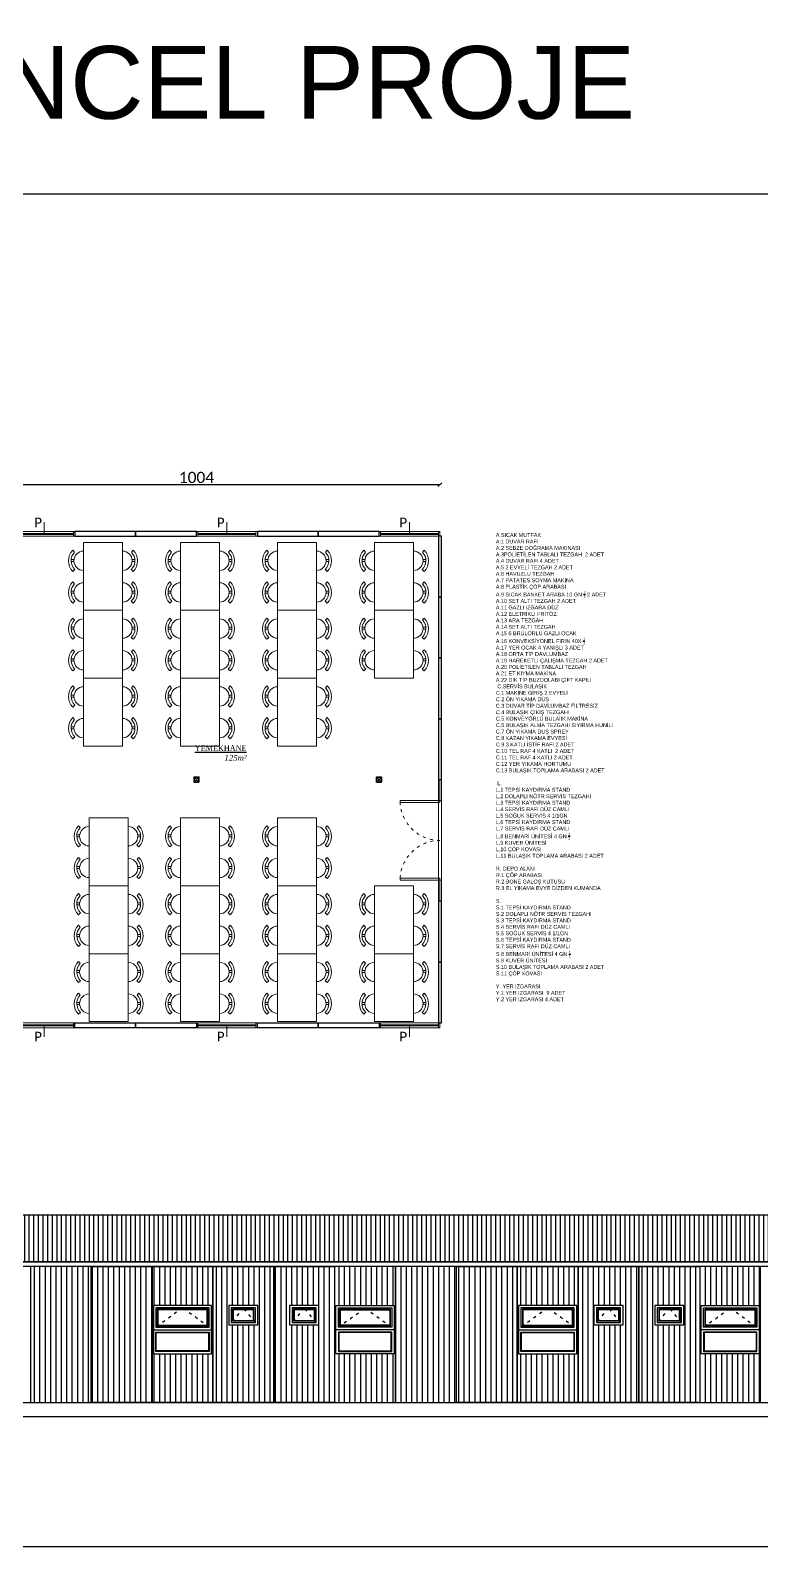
# Model space of a CAD drawing. Header units: millimetres. Extents: x -3516 to 33273, y -7531 to 724.
# Drawn here: x 4210 to 5716, y -3667 to -539 of the extents above; entities that cross this region are included whole.
import ezdxf

# ---------------------------------------------------------------- set-up
doc = ezdxf.new("R2010")
doc.units = ezdxf.units.MM
doc.linetypes.add('ACAD_ISO03W100', pattern=[30, 12, -18])
doc.linetypes.add('ACAD_ISO07W100', pattern=[3, 0, -3])
for name, color, linetype, lineweight in [('100x120 PEN', 155, 'Continuous', 15), ('acilis', 251, 'ACAD_ISO03W100', 13), ('CİHAZ', 6, 'Continuous', 15), ('DIS-100', 9, 'Continuous', 30), ('DIS-60', 9, 'Continuous', 30), ('GRC- Yazı 1', 3, 'Continuous', 20), ('KAPI', 37, 'Continuous', 15), ('KAPI-PEN', 37, 'Continuous', 15), ('KOLON', 6, 'Continuous', 35), ('OLCU', 7, 'Continuous', 20), ('panel gorunus', 251, 'Continuous', 20), ('pencere golge', 155, 'Continuous', 30), ('PLAN', 253, 'Continuous', 15), ('SAC GORUNUS', 148, 'Continuous', 15), ('YAZI', 9, 'Continuous', 20)]:
    doc.layers.add(name, color=color, linetype=linetype, lineweight=lineweight)
doc.styles.add('ekp-yazı', font='arial.ttf', dxfattribs={"height": 10})
doc.styles.get("Standard").update_dxf_attribs({"font": 'arial.ttf'})
doc.styles.add('VEFA', font='calibri.ttf')
doc.dimstyles.new('VEFA$0', dxfattribs={"dimtxt": 23, "dimasz": 8, "dimexe": 8, "dimexo": 20, "dimgap": 3, "dimtad": 1, "dimdec": 1, "dimdsep": 46, "dimtxsty": 'VEFA', "dimblk": 'OBLIQUE', "dimcen": 2.5, "dimclrd": 256, "dimclre": 256, "dimclrt": 8, "dimadec": 0, "dimazin": 0, "dimtfac": 1, "dimtdec": 1, "dimtix": 1, "dimtmove": 0, "dimatfit": 0, "dimldrblk": 'OBLIQUE', "dimfxl": 1, "dimarcsym": 0})

# ---------------------------------------------------------------- blocks, each defined once
blk = doc.blocks.new('A$C1210badc')
at = {"layer": 'DIS-60'}
blk.add_lwpolyline([(0, 0), (0, 125.5), (6, 125.5), (6, 0)], close=True, dxfattribs=at)
blk = doc.blocks.new('A$Cdef76808')
at = {"layer": '100x120 PEN', "linetype": 'Continuous'}
for p, q in [((2.8, 10), (2.8, 0)), ((122.8, 6), (2.8, 6)), ((122.8, 4), (2.8, 4)), ((62.8, 6), (62.8, 29.1)), ((122.8, 10), (122.8, 0))]:
    blk.add_line(p, q, dxfattribs=at)
blk.add_lwpolyline([(125.5, 0), (0, 0), (0, 10), (125.5, 10)], close=True, dxfattribs=at)
blk = doc.blocks.new('A$Ccb6340a7')
at = {"layer": 'DIS-100', "lineweight": -2}
blk.add_lwpolyline([(10, 125.5), (10, 0), (0, 0), (0, 125.5)], close=True, dxfattribs=at)
blk = doc.blocks.new('6-2IK')
at = {"layer": 'KAPI'}
for p, q in [((43.5, 3.1), (0, 3.1)), ((43.5, 6.1), (43.5, 0.1)), ((207.5, 6.1), (207.5, 0.1)), ((207.5, 3.1), (251, 3.1))]:
    blk.add_line(p, q, dxfattribs=at)
at = {"layer": 'KAPI', "linetype": 'Continuous', "ltscale": 0.5}
for points in [[(43.5, 3.1), (47.5, 3.1), (47.5, 85.1), (43.5, 85.1), (43.5, 3.1)], [(207.5, 3.1), (203.5, 3.1), (203.5, 85.1), (207.5, 85.1), (207.5, 3.1)]]:
    blk.add_lwpolyline(points, dxfattribs=at)
at = {"layer": 'KAPI'}
blk.add_lwpolyline([(251, 0.1), (0, 0.1), (0, 6.1), (251, 6.1)], close=True, dxfattribs=at)
at = {"layer": 'KAPI', "linetype": 'ACAD_ISO03W100', "ltscale": 0.5}
for centre, start, end in [((43.3, 3), 0.0525, 87.0833), ((207.7, 3), 92.9167, 179.9475)]:
    blk.add_arc(centre, 82.2, start, end, dxfattribs=at)
blk = doc.blocks.new('A$C41ca5ab1')
at = {"layer": 'KOLON'}
for p, q in [((0, 0), (10, 10)), ((0, 10), (10, 0))]:
    blk.add_line(p, q, dxfattribs=at)
blk.add_lwpolyline([(0, 0), (10, 0), (10, 10), (0, 10)], close=True, dxfattribs=at)
blk = doc.blocks.new('_Oblique')
at = {"color": 0, "linetype": 'ByBlock', "lineweight": -2}
blk.add_line((-0.5, -0.5), (0.5, 0.5), dxfattribs=at)
blk = doc.blocks.new('*D34')
at = {"linetype": 'ACAD_ISO07W100', "lineweight": -2, "transparency": 16777216}
for p, q in [((4050.5, -1476.6), (4050.5, -1476.1)), ((5054.5, -1476.6), (5054.5, -1476.1))]:
    blk.add_line(p, q, dxfattribs=at)
at = {"linetype": 'Continuous', "lineweight": -2, "transparency": 16777216}
blk.add_line((4050.5, -1476.1), (5054.5, -1476.1), dxfattribs=at)
at = {"layer": 'Defpoints', "color": 0, "transparency": 16777216}
for p in [(5054.5, -1476.1), (4050.5, -1572.7), (5054.5, -1572.7)]:
    blk.add_point(p, dxfattribs=at)
at = {"lineweight": -2, "transparency": 16777216, "xscale": 8, "yscale": 8, "zscale": 8, "rotation": 180}
blk.add_blockref('_Oblique', (4050.5, -1476.1), dxfattribs=at)
at = {"lineweight": -2, "transparency": 16777216, "xscale": 8, "yscale": 8, "zscale": 8}
blk.add_blockref('_Oblique', (5054.5, -1476.1), dxfattribs=at)
at = {"color": 8, "transparency": 16777216, "insert": (4552.5, -1461.3), "char_height": 23, "attachment_point": 5, "style": 'VEFA', "bg_fill": 3, "box_fill_scale": 1.1, "bg_fill_color": 256, "bg_fill_true_color": 13158600, "bg_fill_transparency": 0}
blk.add_mtext('1004', dxfattribs=at)
blk = doc.blocks.new('A$C72E11EB8')
at = {"color": 3}
blk.add_lwpolyline([(140, 31.1), (140, 111.1), (0, 111.1), (0, 31.1)], close=True, dxfattribs=at)
at = {"layer": 'CİHAZ', "color": 3}
for p, q in [((18.8, 129.5), (14.9, 133.3)), ((35.5, 131.1), (35.5, 136.9)), ((39.6, 130.9), (39.6, 136.8)), ((54.8, 129.7), (58.6, 133.6)), ((84.2, 129.5), (80.4, 133.3)), ((101, 131.1), (100.9, 136.9)), ((105.1, 130.9), (105, 136.8)), ((120.2, 129.7), (124, 133.6)), ((10, 111.1), (130, 111.1)), ((10, 31.1), (130, 31.1)), ((18.8, 12.8), (14.9, 8.9)), ((35.5, 11.2), (35.5, 5.4)), ((39.6, 11.3), (39.6, 5.5)), ((54.8, 12.6), (58.6, 8.7)), ((84.2, 12.8), (80.4, 8.9)), ((101, 11.2), (100.9, 5.4)), ((105.1, 11.3), (105, 5.5)), ((120.2, 12.6), (124, 8.7))]:
    blk.add_line(p, q, dxfattribs=at)
for centre, radius, start, end in [((36.9, 111.1), 31.2, 46.0083, 134.6004), ((36.9, 111.1), 20, 0, 180), ((36.9, 111.1), 25.8, 46.0083, 134.6004), ((102.3, 111.1), 31.2, 46.0083, 134.6004), ((102.3, 111.1), 20, 0, 180), ((102.3, 111.1), 25.8, 46.0083, 134.6004), ((36.9, 31.1), 31.2, 225.3996, 313.9917), ((36.9, 31.1), 20, 180, 0), ((36.9, 31.1), 25.8, 225.3996, 313.9917), ((102.3, 31.1), 31.2, 225.3996, 313.9917), ((102.3, 31.1), 20, 180, 0), ((102.3, 31.1), 25.8, 225.3996, 313.9917)]:
    blk.add_arc(centre, radius, start, end, dxfattribs=at)
blk = doc.blocks.new('A$C7BB22E92')
at = {"layer": 'SAC GORUNUS', "linetype": 'Continuous', "lineweight": -2}
h = blk.add_hatch(dxfattribs=at)
h.set_pattern_fill('ANSI31', color=251, scale=3.5, angle=45)
h.set_pattern_definition([(90, (492.976, -4888.094), (-11.1125, 2e-15), [])])
h.paths.add_polyline_path([(125.5, 280), (0, 280), (0, 0), (125.5, 0)])
at = {"layer": 'panel gorunus', "lineweight": -2}
blk.add_lwpolyline([(0, 0), (0, 280), (125.5, 280), (125.5, 0)], close=True, dxfattribs=at)
blk = doc.blocks.new('A$C5C642B8B')
at = {"layer": 'SAC GORUNUS', "linetype": 'Continuous', "lineweight": -2}
h = blk.add_hatch(dxfattribs=at)
h.set_pattern_fill('ANSI31', color=251, scale=3.5, angle=45)
h.set_pattern_definition([(90, (-1129.363, -4888.094), (-11.1125, 2e-15), [])])
h.paths.add_polyline_path([(92.7, 160), (92.7, 200), (32.7, 200), (32.7, 160)], flags=16)
h.paths.add_polyline_path([(0, 0), (0, 280), (125.5, 280), (125.5, 0)])
at = {"layer": 'acilis', "linetype": 'ACAD_ISO03W100', "lineweight": -2, "ltscale": 0.5}
for p, q in [((62.7, 195), (37.7, 165)), ((87.7, 165), (62.7, 195))]:
    blk.add_line(p, q, dxfattribs=at)
at = {"layer": 'KAPI-PEN', "lineweight": -2}
for points in [[(92.7, 160), (92.7, 200), (32.7, 200), (32.7, 160)], [(37.7, 195), (37.7, 165), (87.7, 165), (87.7, 195)], [(84.7, 168), (84.7, 192), (40.7, 192), (40.7, 168)]]:
    blk.add_lwpolyline(points, close=True, dxfattribs=at)
at = {"layer": 'panel gorunus', "lineweight": -2}
blk.add_lwpolyline([(0, 0), (0, 280), (125.5, 280), (125.5, 0)], close=True, dxfattribs=at)
at = {"layer": 'pencere golge', "lineweight": -2}
blk.add_lwpolyline([(83.7, 169), (83.7, 191), (41.7, 191), (41.7, 169)], close=True, dxfattribs=at)
blk = doc.blocks.new('A$C13AF0E5A')
at = {"layer": 'SAC GORUNUS', "linetype": 'Continuous', "lineweight": -2}
h = blk.add_hatch(dxfattribs=at)
h.set_pattern_fill('ANSI31', color=251, scale=3.5, angle=45)
h.set_pattern_definition([(90, (-1868.555, -4888.094), (-11.1125, 2e-15), [])])
h.paths.add_polyline_path([(125.5, 280), (125.5, 0), (0, 0), (0, 280)])
h.paths.add_polyline_path([(2.7, 100), (122.7, 100), (122.7, 200), (2.7, 200)], flags=16)
at = {"layer": 'acilis', "linetype": 'ACAD_ISO03W100', "lineweight": -2, "ltscale": 0.5}
for p, q in [((62.7, 195), (7.7, 155)), ((117.7, 155), (62.7, 195))]:
    blk.add_line(p, q, dxfattribs=at)
at = {"layer": 'KAPI-PEN', "lineweight": -2}
blk.add_line((2.7, 150), (122.7, 150), dxfattribs=at)
for points in [[(2.7, 100), (122.7, 100), (122.7, 200), (2.7, 200)], [(7.7, 195), (7.7, 155), (117.7, 155), (117.7, 195)], [(114.7, 158), (114.7, 192), (10.7, 192), (10.7, 158)], [(117.7, 145), (117.7, 105), (7.7, 105), (7.7, 145)]]:
    blk.add_lwpolyline(points, close=True, dxfattribs=at)
at = {"layer": 'panel gorunus', "lineweight": -2}
blk.add_lwpolyline([(125.5, 280), (125.5, 0), (0, 0), (0, 280)], close=True, dxfattribs=at)
at = {"layer": 'pencere golge', "lineweight": -2}
for points in [[(113.7, 159), (113.7, 191), (11.7, 191), (11.7, 159)], [(116.7, 144), (116.7, 106), (8.7, 106), (8.7, 144)]]:
    blk.add_lwpolyline(points, close=True, dxfattribs=at)

msp = doc.modelspace()

# ---------------------------------------------------------------- hatches: boundary and pattern name
h = msp.add_hatch()
h.set_pattern_fill('ANSI31', color=0, scale=3, angle=45)
h.set_pattern_definition([(90, (8027.366, -37847.686), (-9.525, 2e-15), [])])
h.paths.add_polyline_path([(2069.434, -2982.545), (6601.434, -2982.545), (6601.434, -3079.71), (2069.434, -3079.71)])

# ---------------------------------------------------------------- linework, layer by layer
for points in [[(2069.434, -2982.545), (6601.434, -2982.545), (6601.434, -3079.71), (2069.434, -3079.71)], [(2069.434, -3079.71), (6601.434, -3079.71), (6601.434, -3089.71), (2069.434, -3089.71)], [(1918.63, -3369.71), (6807.893, -3369.71), (6807.893, -3399.71), (1918.63, -3399.71)]]:
    msp.add_lwpolyline(points, close=True)

# ---------------------------------------------------------------- block references
at = {"xscale": -1}
for name, p in [('A$Cdef76808', (4301.529, -1582.685)), ('A$Cdef76808', (4678.029, -1582.685)), ('A$Cdef76808', (5054.529, -1582.685)), ('A$C1210badc', (5057.529, -1708.185)), ('A$C1210badc', (5057.529, -1833.685)), ('A$C1210badc', (5057.529, -1959.185)), ('A$C1210badc', (5057.529, -2084.685)), ('A$C41ca5ab1', (4557.529, -2089.685)), ('A$C41ca5ab1', (4934.029, -2089.685)), ('A$C1210badc', (5057.529, -2461.185)), ('A$C1210badc', (5057.529, -2586.685))]:
    msp.add_blockref(name, p, dxfattribs=at)
at = {"xscale": -1, "rotation": 270}
for p in [(4301.529, -1582.685), (4427.029, -1582.685), (4678.029, -1582.685), (4803.529, -1582.685)]:
    msp.add_blockref('A$Ccb6340a7', p, dxfattribs=at)
for name, p, rotation in [('A$Cdef76808', (4301.529, -2586.685), 180), ('A$Ccb6340a7', (4301.529, -2586.685), 270), ('A$Ccb6340a7', (4427.029, -2586.685), 270), ('A$Cdef76808', (4678.029, -2586.685), 180), ('A$Ccb6340a7', (4678.029, -2586.685), 270), ('A$Ccb6340a7', (4803.529, -2586.685), 270), ('A$Cdef76808', (5054.529, -2586.685), 180)]:
    msp.add_blockref(name, p, dxfattribs=dict(rotation=rotation))
at = {"layer": 'KAPI', "linetype": 'Continuous', "lineweight": -2, "xscale": -1, "rotation": 90}
msp.add_blockref('6-2IK', (5057.646, -2084.685), dxfattribs=at)
at = {"layer": 'OLCU', "lineweight": -2, "xscale": -1}
for name, p in [('A$C7BB22E92', (4335.434, -3369.71)), ('A$C13AF0E5A', (4962.934, -3369.71)), ('A$C7BB22E92', (5088.434, -3369.71)), ('A$C13AF0E5A', (5715.934, -3369.71))]:
    msp.add_blockref(name, p, dxfattribs=at)
at = {"layer": 'OLCU', "lineweight": -2}
for name, p in [('A$C7BB22E92', (4335.434, -3369.71)), ('A$C13AF0E5A', (4460.934, -3369.71)), ('A$C5C642B8B', (4586.434, -3369.71)), ('A$C5C642B8B', (4711.934, -3369.71)), ('A$C7BB22E92', (5088.434, -3369.71)), ('A$C13AF0E5A', (5213.934, -3369.71)), ('A$C5C642B8B', (5339.434, -3369.71)), ('A$C5C642B8B', (5464.934, -3369.71))]:
    msp.add_blockref(name, p, dxfattribs=at)
at = {"layer": 'PLAN', "linetype": 'Continuous', "rotation": 90}
for p in [(4430.897, -1735.454), (4630.897, -1735.454), (4830.897, -1735.454), (5030.897, -1735.454), (4430.897, -1875.454), (4630.897, -1875.454), (4830.897, -1875.454), (5030.897, -1875.454), (4430.897, -2015.454), (4630.897, -2015.454), (4830.897, -2015.454), (4442.566, -2303.935), (4630.897, -2303.935), (4830.897, -2303.935), (4442.566, -2443.935), (4630.897, -2443.935), (4830.897, -2443.935), (5030.897, -2443.935), (4442.566, -2583.935), (4630.897, -2583.935), (4830.897, -2583.935), (5030.897, -2583.935)]:
    msp.add_blockref('A$C72E11EB8', p, dxfattribs=at)

# ---------------------------------------------------------------- texts
at = {"insert": (5169.868, -1576.062), "char_height": 8, "attachment_point": 1}
msp.add_mtext_dynamic_manual_height_columns('\\A1;A.SICAK MUTFAK\\PA.1 DUVAR RAFI\\PA.2 SEBZE DOĞRAMA MAKİNASI\\PA.3POLİETİLEN TABLALI TEZGAH  2 ADET\\PA.4 DUVAR RAFI 4 ADET\\PA.5 2 EVYELİ TEZGAH 2 ADET\\PA.6 HAVUZLU TEZGAH\\PA.7 PATATES SOYMA MAKİNA\\PA.8 PLASTİK ÇÖP ARABASI \\PA.9 SICAK BANKET ARABA 10 GN {\\H0.7x;\\S2/1;} 2 ADET\\PA.10 SET ALTI TEZGAH 2 ADET\\PA.11 GAZLI IZGARA DÜZ\\PA.12 ELETRİKLİ FRİTÖZ\\PA.13 ARA TEZGAH\\PA.14 SET ALTI TEZGAH \\PA.15 6 BRÜLÖRLÜ GAZLI OCAK \\PA.16 KONVEKSİYONEL FIRIN 40X {\\H0.7x;\\S1/1;}\\PA.17 YER OCAK 4 YANIŞLI 3 ADET\\PA.18 ORTA TİP DAVLUMBAZ \\PA.19 HAREKETLİ ÇALIŞMA TEZGAH 2 ADET\\PA.20 POLİETİLEN TABLALI TEZGAH \\PA.21 ET KIYMA MAKİNA\\PA.22 DİK TİP BUZDOLABI ÇİFT KAPILI \\P C.SERVİS BULAŞIK \\PC.1 MAKİNE GİRİŞ 2 EVYELİ \\PC.2 ÖN YIKAMA DÜŞ\\PC.3 DUVAR TİP DAVLUMBAZ FİLTRESİZ\\PC.4 BULAŞIK ÇIKIŞ TEZGAHI \\PC.5 KONVEYÖRLÜ BULAİIK MAKİNA\\PC.6 BULAŞIK ALMA TEZGAHI SIYIRMA HUNİLİ\\PC.7 ÖN YIKAMA DUŞ SPREY\\PC.8 KAZAN YIKAMA EVYESİ \\PC.9 3 KATLI İSTİF RAFI 2 ADET\\PC.10 TEL RAF 4 KATLI  2 ADET\\PC.11 TEL RAF 4 KATLI 2 ADET\\PC.12 YER YIKAMA HORTUMU \\PC.13 BULAŞIK TOPLAMA ARABASI 2 ADET\\P\\P L. \\PL.1 TEPSİ KAYDIRMA STAND\\PL.2 DOLAPLI NÖTR SERVİS TEZGAHI \\PL.3 TEPSİ KAYDIRMA STAND\\PL.4 SERVİS RAFI DÜZ CAMLI \\PL.5 SOĞUK SERVİS 4 1/1GN \\PL.6 TEPSİ KAYDIRMA STAND\\PL.7 SERVİS RAFI DÜZ CAMLI \\PL.8 BENMARİ ÜNİTESİ 4 GN {\\H0.7x;\\S1/1;} \\PL.9 KUVER ÜNİTESİ\\PL.10 ÇÖP KOVASI \\PL.11 BULAŞIK TOPLAMA ARABASI 2 ADET\\P\\PR. DEPO ALANI \\PR.1 ÇÖP ARABASI \\PR.2 BONE GALOŞ KUTUSU \\PR.3 EL YIKAMA EVYE DİZDEN KUMANDA \\P\\PS. \\PS.1 TEPSİ KAYDIRMA STAND\\PS.2 DOLAPLI NÖTR SERVİS TEZGAHI \\PS.3 TEPSİ KAYDIRMA STAND\\PS.4 SERVİS RAFI DÜZ CAMLI \\PS.5 SOĞUK SERVİS 4 1/1GN \\PS.6 TEPSİ KAYDIRMA STAND\\PS.7 SERVİS RAFI DÜZ CAMLI \\PS.8 BENMARİ ÜNİTESİ 4 GN {\\H0.7x;\\S1/1;} \\PS.9 KUVER ÜNİTESİ\\PS.10 BULAŞIK TOPLAMA ARABASI 2 ADET\\PS.11 ÇÖP KOVASI \\P\\PY. YER IZGARASI \\PY.1 YER IZGARASI  9 ADET\\PY.2 YER IZGARASI 4 ADET', width=1218.612, gutter_width=12.5, heights=[0], dxfattribs=at)
at = {"layer": 'GRC- Yazı 1', "style": 'ekp-yazı'}
msp.add_text('GÜNCEL PROJE', height=150.06273, dxfattribs=at).set_placement((3826.194, -721.274))
at = {"layer": 'YAZI', "linetype": 'Continuous', "lineweight": -2, "char_height": 20, "style": 'VEFA'}
for insert, attachment_point in [((4233.962, -1544.321), 3), ((4610.462, -1544.321), 3), ((4986.962, -1544.321), 3), ((4233.962, -2625.049), 9), ((4610.462, -2625.049), 9), ((4986.962, -2625.049), 9)]:
    msp.add_mtext_dynamic_manual_height_columns('P', width=22.23065, gutter_width=12.5, heights=[0], dxfattribs=dict(at, insert=insert, attachment_point=attachment_point))
at = {"layer": 'YAZI', "color": 253, "lineweight": -2, "insert": (4655.802, -2013.742, 0), "char_height": 11.9952, "width": 1494.73943, "attachment_point": 3, "style": 'VEFA'}
msp.add_mtext('\\pi83.9664;{\\fTimes New Roman|b0|i0|c0|p18;\\W0.8;\\LYEMEKHANE\\fTimes New Roman|b0|i1|c0|p18;\\W1; \\l  \\P      1\\fTimes New Roman|b0|i1|c162|p18;25\\fTimes New Roman|b0|i1|c0|p18;m²}', dxfattribs=at)

# ---------------------------------------------------------------- next in the draw order: dimensions: what is measured, and where the dimension line sits
dim = msp.add_linear_dim(base=(5054.529, -1476.081), p1=(4050.529, -1572.685), p2=(5054.529, -1572.685), dimstyle='VEFA$0', override={"dimexe": 0, "dimtmove": 1, "dimfxl": 0.5, "dimfxlon": 1, "dimtfill": 1, "dimarcsym": 1})
dim.commit()
dim.dimension.update_dxf_attribs({"geometry": '*D34', "text_midpoint": (4552.529, -1461.298)})

# ---------------------------------------------------------------- next in the draw order: linework, layer by layer
msp.add_lwpolyline([(1649.679, -875.905), (7849.679, -875.905), (7849.679, -3667.462), (1649.679, -3667.462)])

doc.saveas('drawing.dxf')
